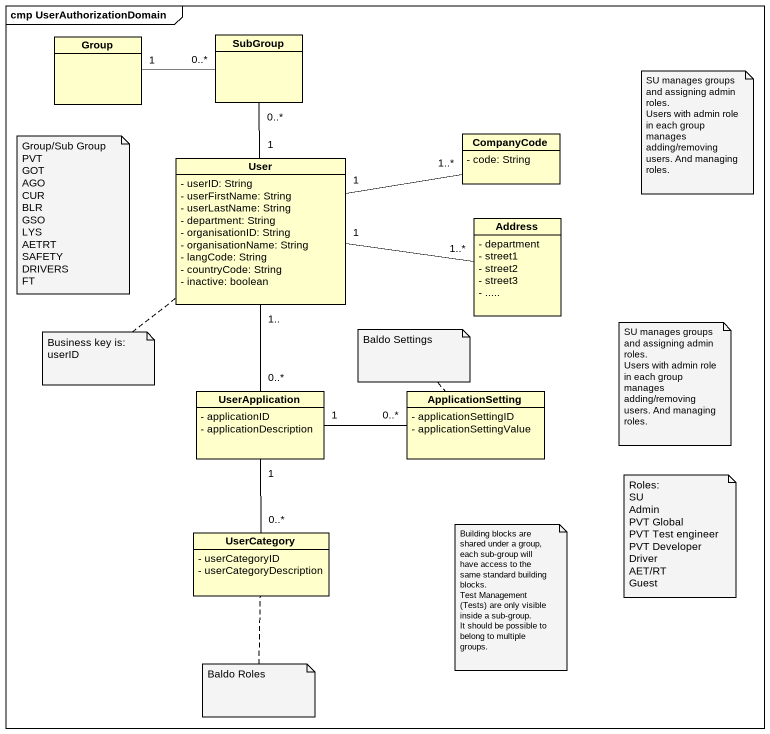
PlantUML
@startuml
mainframe cmp UserAuthorizationDomain
hide circle
hide empty members
skinparam classAttributeIconSize 0
class SubGroup
class "Group" as Group_
class User {
  - userID: String
  - userFirstName: String
  - userLastName: String
  - department: String
  - organisationID: String
  - organisationName: String
  - langCode: String
  - countryCode: String
  - inactive: boolean
}
class CompanyCode {
  - code: String
}
class Address {
  - department
  - street1
  - street2
  - street3
  - .....
}
class UserApplication {
  - applicationID
  - applicationDescription
}
class ApplicationSetting {
  - applicationSettingID
  - applicationSettingValue
}
class UserCategory {
  - userCategoryID
  - userCategoryDescription
}
SubGroup "0..*" -left- "1" Group_
User "1" -up- "0..*" SubGroup
User "1" -right- "1..*" CompanyCode
User "1" -right- "1..*" Address
User "1.." -- "0..*" UserApplication
UserApplication "1" -right- "0..*" ApplicationSetting
UserApplication "1" -- "0..*" UserCategory
note as N1
  SU manages groups and assigning admin roles.
  Users with admin role in each group manages adding/removing
  users. And managing roles.
end note
note as N2
  Group/Sub Group
  PVT
  GOT
  AGO
  CUR
  BLR
  GSO
  LYS
  AETRT
  SAFETY
  DRIVERS
  FT
end note
note bottom of User
  Business key is:
  userID
end note
note top of ApplicationSetting : Baldo Settings
note as N5
  SU manages groups and assigning admin roles.
  Users with admin role in each group manages adding/removing
  users. And managing roles.
end note
note as N6
  Roles:
  SU
  Admin
  PVT Global
  PVT Test engineer
  PVT Developer
  Driver
  AET/RT
  Guest
end note
note as N7
  Building blocks are shared under a group, each sub-group will have access to the same standard building blocks.
  Test Management (Tests) are only visible inside a sub-group.
  It should be possible to belong to multiple groups.
end note
note bottom of UserCategory : Baldo Roles
@enduml
